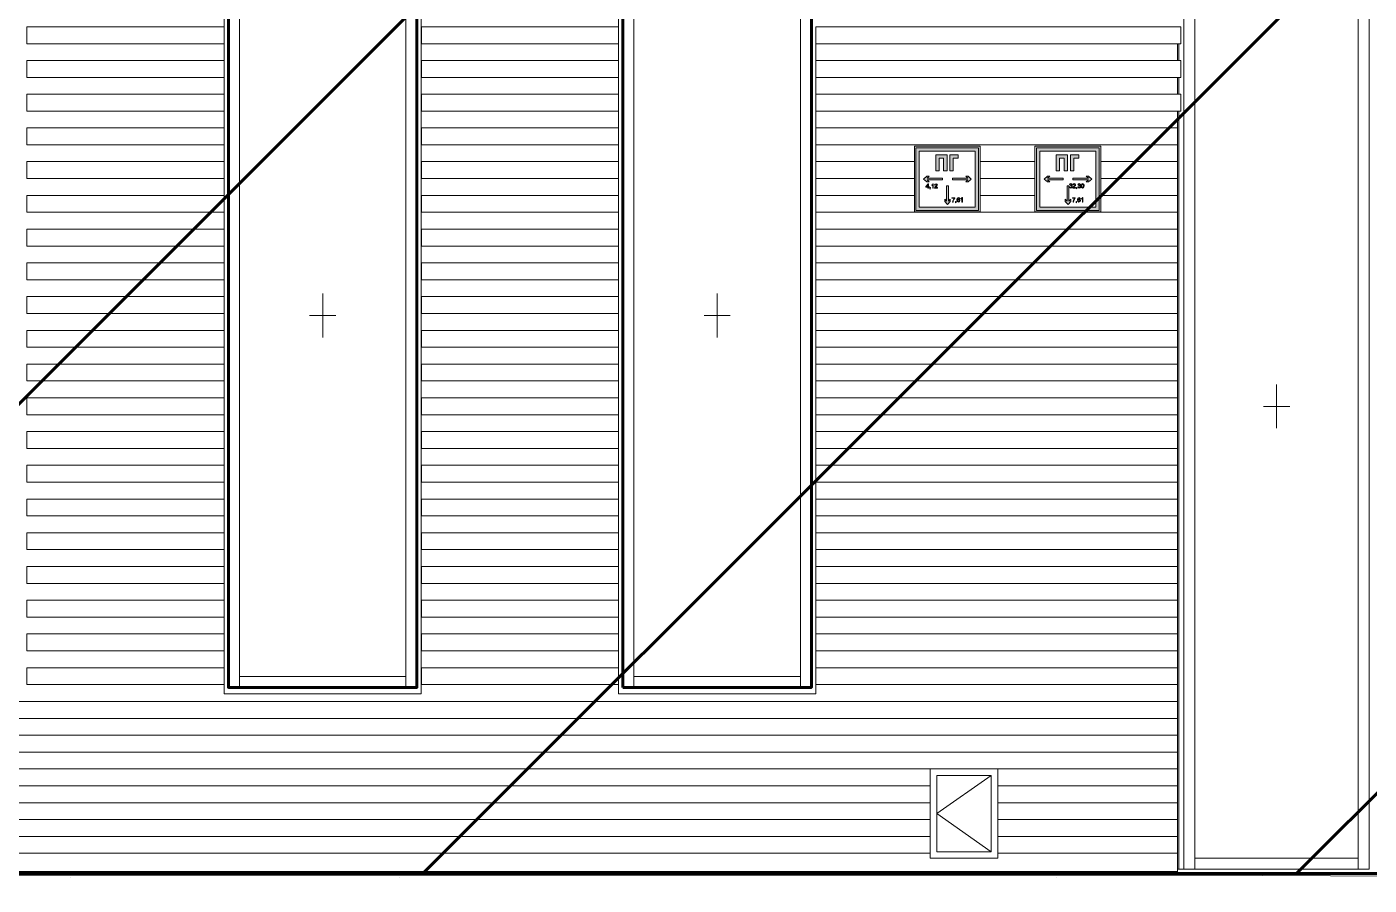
# Model space of a CAD drawing. Header units: millimetres. Extents: x 3914 to 443608, y -156176 to 78197.
# Drawn here: x 297216 to 303341, y -73 to 3845 of the extents above; entities that cross this region are included whole.
import ezdxf

# ---------------------------------------------------------------- set-up
doc = ezdxf.new("R2010")
doc.units = ezdxf.units.MM
doc.linetypes.add('50_200_ШТРИХ_1Т_ш5_п1_п1_', pattern=[700, 500, -100, 0, -100])
doc.linetypes.add('Штриховая', pattern=[600, 400, -200])
for name, color, linetype, lineweight in [('0) клиннинг', 90, 'Continuous', 60), ('1) Откосы', 102, 'Continuous', 60), ('A-DETL-2', 7, 'Continuous', 5), ('A-GENM', 7, 'Continuous', 9), ('A-GLAZ', 7, 'Continuous', 9), ('A-GLAZ-3', 7, 'Штриховая', 5), ('A-GLAZ-CWMG', 7, 'Continuous', 9), ('A-WALL', 7, 'Continuous', 5), ('I-WALL', 7, 'Continuous', 5), ('S-COLS', 7, 'Continuous', 9), ('Оси-1', 7, '50_200_ШТРИХ_1Т_ш5_п1_п1_', 9)]:
    doc.layers.add(name, color=color, linetype=linetype, lineweight=lineweight)

msp = doc.modelspace()

# ---------------------------------------------------------------- hatches: boundary and pattern name
at = {"layer": '0) клиннинг'}
h = msp.add_hatch(dxfattribs=at)
h.set_pattern_fill('ANSI31', color=256, scale=888)
h.paths.add_polyline_path([(312065.9, 10529.7), (282065.4, 10529.7), (282065.4, -20), (312065.9, -20)])
at = {"layer": 'A-GENM'}
h = msp.add_hatch(color=256, dxfattribs=at)
h.paths.add_polyline_path([(301272.7, 3007), (301558.7, 3007), (301558.7, 3293), (301272.7, 3293), (301272.7, 3019.8)], flags=0)
h.paths.add_polyline_path([(301329, 3022.4), (301288, 3022.4), (301288, 3277.7), (301543.3, 3277.7), (301543.3, 3022.4)], flags=0)
h.paths.add_polyline_path([(301416.5, 3033.4), (301429, 3048.9), (301429, 3059), (301420.6, 3048.9), (301420.6, 3119.5), (301412.3, 3119.5), (301412.3, 3048.9), (301403.9, 3059), (301403.9, 3048.4), (301412.3, 3038.3)], flags=0)
h.paths.add_polyline_path([(301322.7, 3137.4), (301333.2, 3137.4), (301323.2, 3145.9), (301393.8, 3145.9), (301393.8, 3154.1), (301323.2, 3154.1), (301333.2, 3162.6), (301322.7, 3162.6), (301307.7, 3150), (301312.6, 3145.9)], flags=0)
h.paths.add_polyline_path([(301499.7, 3137.4), (301510.3, 3137.4), (301525.2, 3150), (301509.7, 3162.6), (301499.7, 3162.6), (301509.7, 3154.1), (301439.1, 3154.1), (301439.1, 3145.9), (301509.7, 3145.9)], flags=0)
h.paths.add_polyline_path([(301442.9, 3188.3), (301442.9, 3245.6), (301465.9, 3245.6), (301465.9, 3261), (301427.5, 3261), (301427.5, 3188.3)], flags=0)
h.paths.add_polyline_path([(301362.9, 3188.3), (301378.3, 3188.3), (301378.3, 3245.6), (301399, 3245.6), (301399, 3188.3), (301414.4, 3188.3), (301414.4, 3261), (301362.9, 3261), (301362.9, 3202.8)], flags=0)
h = msp.add_hatch(color=256, dxfattribs=at)
h.paths.add_polyline_path([(302108.7, 3007), (302108.7, 3293), (301822.7, 3293), (301822.7, 3007), (301998.9, 3007)], flags=0)
h.paths.add_polyline_path([(301838, 3022.4), (301838, 3277.7), (302093.3, 3277.7), (302093.3, 3022.4), (301894.2, 3022.4)], flags=0)
h.paths.add_polyline_path([(301966.5, 3033.4), (301979, 3048.9), (301979, 3059), (301970.6, 3048.9), (301970.6, 3119.5), (301962.3, 3119.5), (301962.3, 3048.9), (301953.9, 3059), (301953.9, 3048.4), (301962.3, 3038.3)], flags=0)
h.paths.add_polyline_path([(302059.7, 3137.4), (302060.3, 3137.4), (302075.2, 3150), (302059.7, 3162.6), (302049.7, 3162.6), (302059.7, 3154.1), (301989.1, 3154.1), (301989.1, 3145.9), (302059.7, 3145.9), (302049.7, 3137.4)], flags=0)
h.paths.add_polyline_path([(301872.7, 3137.4), (301883.2, 3137.4), (301873.2, 3145.9), (301943.8, 3145.9), (301943.8, 3154.1), (301873.2, 3154.1), (301883.2, 3162.6), (301872.7, 3162.6), (301857.7, 3150), (301862.6, 3145.9)], flags=0)
h.paths.add_polyline_path([(301928.3, 3188.3), (301928.3, 3245.6), (301949, 3245.6), (301949, 3188.3), (301964.4, 3188.3), (301964.4, 3261), (301912.9, 3261), (301912.9, 3188.3), (301927.4, 3188.3)], flags=0)
h.paths.add_polyline_path([(301977.5, 3188.3), (301992.9, 3188.3), (301992.9, 3245.6), (302015.9, 3245.6), (302015.9, 3261), (301977.5, 3261), (301977.5, 3194.1)], flags=0)
h = msp.add_hatch(color=256, dxfattribs=at)
h.paths.add_polyline_path([(301327.5, 3108.6), (301330, 3108.6), (301330, 3113.3), (301332.5, 3113.3), (301332.5, 3115.8), (301330, 3115.8), (301330, 3128.3), (301328.1, 3128.3), (301318.4, 3115.8), (301318.4, 3113.3), (301327.5, 3113.3)], flags=0)
h.paths.add_polyline_path([(301323.2, 3115.8), (301321.4, 3115.8), (301327.5, 3123.5), (301327.5, 3115.8)], flags=0)
for points in [[(301351.9, 3108.6), (301351.9, 3128.7), (301349.4, 3127.6), (301345.3, 3124.2), (301344.4, 3122.5), (301344.4, 3121.3), (301349.4, 3124.2), (301349.4, 3108.6)], [(301484.4, 3045.2), (301484.4, 3065.3), (301481.9, 3064.2), (301477.8, 3060.9), (301476.9, 3059), (301476.9, 3057.9), (301481.9, 3060.9), (301481.9, 3045.2)], [(302031.9, 3045.2), (302034.4, 3045.2), (302034.4, 3065.3), (302031.9, 3064.2), (302027.8, 3060.9), (302026.9, 3059.2), (302026.9, 3057.9), (302031.9, 3060.9), (302031.9, 3055.2)]]:
    msp.add_hatch(color=256, dxfattribs=at).paths.add_polyline_path(points, flags=0)
h = msp.add_hatch(color=256, dxfattribs=at)
h.paths.add_polyline_path([(301370.8, 3108.6), (301370.8, 3111.1), (301360.9, 3111.1), (301357.6, 3108.6)], flags=0)
h.paths.add_polyline_path([(301359.4, 3113), (301362.5, 3112.8), (301369.6, 3120.1), (301370.5, 3123.1), (301368.8, 3127.1), (301364.3, 3128.7), (301359.8, 3127.2), (301357.9, 3123), (301360.6, 3123), (301361.5, 3125.2), (301364.3, 3126.1), (301367.4, 3124.2), (301368, 3122.9), (301366.9, 3120.1), (301360.9, 3114.4)], flags=0)
h.paths.add_polyline_path([(301357.9, 3110.3), (301360.9, 3111.1), (301359.4, 3113), (301358.3, 3111.1)], flags=0)
h = msp.add_hatch(color=256, dxfattribs=at)
h.paths.add_polyline_path([(301979.2, 3109), (301984, 3110.8), (301986, 3115.3), (301984, 3119.2), (301979.1, 3121.5), (301978, 3121.2), (301981.3, 3118.3), (301982.3, 3117.9), (301983.4, 3115.3), (301981.5, 3112.3), (301979.2, 3111.5), (301976.5, 3112.6), (301974.8, 3114.9), (301972.8, 3114.6), (301974.8, 3110.5)], flags=0)
h.paths.add_polyline_path([(301981.3, 3121.9), (301984.3, 3121.9), (301984.5, 3126.1), (301984.2, 3126.9), (301981.3, 3128.9), (301979.1, 3129.4), (301975.2, 3128), (301973.1, 3124), (301975.8, 3124), (301976.8, 3126.1), (301979.5, 3126.8), (301981.7, 3125.9), (301982.1, 3123.4)], flags=0)
h = msp.add_hatch(color=256, dxfattribs=at)
h.paths.add_polyline_path([(301998.9, 3109.3), (302001, 3109.3), (302001, 3111.8), (301991.2, 3111.8), (301989.1, 3109.3)], flags=0)
h.paths.add_polyline_path([(301989.6, 3113.7), (301992.8, 3113.5), (301999.9, 3120.8), (302000.7, 3123.8), (301998.8, 3127.9), (301992.8, 3128.8), (301990.1, 3127.9), (301989.1, 3123.6), (301990.8, 3123.7), (301992.8, 3126.3), (301995.2, 3126.6), (301997.2, 3125.9), (301998.2, 3123.6), (301997.1, 3120.8), (301990.1, 3114.1)], flags=0)
h.paths.add_polyline_path([(301988.1, 3111), (301991.2, 3111.8), (301989.1, 3112.7), (301988.6, 3111.8)], flags=0)
h = msp.add_hatch(color=256, dxfattribs=at)
h.paths.add_polyline_path([(302017.8, 3109), (302023.1, 3111.8), (302024.6, 3115.3), (302022.7, 3119.2), (302019.9, 3121.9), (302016.6, 3121.2), (302019.9, 3118.3), (302020.9, 3117.9), (302022.1, 3115.3), (302020.1, 3112.3), (302016.9, 3111.8), (302015, 3112.9), (302013.9, 3114.9), (302011.4, 3114.6), (302013.4, 3110.5), (302016.9, 3109.3)], flags=0)
h.paths.add_polyline_path([(302019.9, 3121.9), (302022.9, 3121.9), (302023.1, 3126.1), (302022.8, 3126.9), (302020.8, 3128.7), (302017.8, 3129.4), (302013.8, 3128), (302011.7, 3124), (302014.4, 3124), (302015.5, 3126.1), (302017.8, 3126.9), (302020.9, 3124.6), (302020.9, 3123.7), (302020.2, 3122.5)], flags=0)
h = msp.add_hatch(color=256, dxfattribs=at)
h.paths.add_polyline_path([(302033.4, 3109), (302037, 3110.1), (302039.5, 3115.6), (302039.5, 3123.9), (302038.3, 3126.9), (302036.3, 3128.7), (302033.3, 3129.4), (302029.7, 3128.3), (302027.5, 3124.9), (302026.8, 3119.2), (302028.8, 3110.9), (302030.5, 3110.2)], flags=0)
h.paths.add_polyline_path([(302033.4, 3111.5), (302030.5, 3112.9), (302029.3, 3119.2), (302030.5, 3125.5), (302033.3, 3126.9), (302036.3, 3125.3), (302037.5, 3119.2), (302036.3, 3112.9)], flags=0)
h = msp.add_hatch(color=256, dxfattribs=at)
h.paths.add_polyline_path([(301336.6, 3108.6), (301338.4, 3111.1), (301335.9, 3111.1)], flags=0)
h.paths.add_polyline_path([(301336.6, 3104.5), (301338, 3106), (301336.6, 3108.6)], flags=0)
h = msp.add_hatch(color=256, dxfattribs=at)
h.paths.add_polyline_path([(301447.1, 3062.5), (301449.6, 3065), (301436.4, 3065), (301436.4, 3062.5)], flags=0)
h.paths.add_polyline_path([(301442.1, 3045.2), (301443.3, 3051.4), (301448.2, 3060.9), (301449.6, 3063), (301447.1, 3062.5), (301443, 3056.6), (301440.1, 3048.4), (301439.6, 3045.2)], flags=0)
h = msp.add_hatch(color=256, dxfattribs=at)
h.paths.add_polyline_path([(301461.3, 3047.2), (301463.3, 3060.9), (301464.3, 3062.2), (301466.7, 3062.7), (301469.5, 3060.9), (301470, 3059.7), (301472.1, 3060.9), (301470.7, 3063.9), (301466.7, 3065.3), (301461.5, 3063), (301459.3, 3054.6), (301461, 3048.4)], flags=0)
h.paths.add_polyline_path([(301466.4, 3044.9), (301469.7, 3045.8), (301472.2, 3048.9), (301472.8, 3051.7), (301471.1, 3056.3), (301466.1, 3057.9), (301464.1, 3057.4), (301463.3, 3054.6), (301466.8, 3055.3), (301469.2, 3054.5), (301470.3, 3051.6), (301468.8, 3048.4), (301466.2, 3047.4), (301462.6, 3049.4), (301462.1, 3048.9), (301461.8, 3046.9), (301465.7, 3045.2)], flags=0)
h = msp.add_hatch(color=256, dxfattribs=at)
h.paths.add_polyline_path([(301997.1, 3062.5), (301998.9, 3065), (301986.4, 3065), (301986.4, 3062.5)], flags=0)
h.paths.add_polyline_path([(301989.6, 3045.2), (301992.1, 3045.2), (301994.2, 3053.5), (301998.9, 3061.9), (301998.9, 3062.8), (301997.1, 3062.5), (301991.6, 3053.3), (301990.1, 3048.4)], flags=0)
h = msp.add_hatch(color=256, dxfattribs=at)
h.paths.add_polyline_path([(302005.4, 3109.3), (302007.3, 3111.8), (302004.8, 3111.8)], flags=0)
h.paths.add_polyline_path([(302005.4, 3105.2), (302006.9, 3106.7), (302005.4, 3109.3)], flags=0)
h = msp.add_hatch(color=256, dxfattribs=at)
h.paths.add_polyline_path([(302011.3, 3047.2), (302013.3, 3060.9), (302014.3, 3062.2), (302016.7, 3062.7), (302019.5, 3060.9), (302020, 3059.7), (302022.1, 3060.9), (302020.7, 3063.9), (302016.7, 3065.3), (302011.5, 3063), (302009.4, 3054.2)], flags=0)
h.paths.add_polyline_path([(302016.4, 3044.9), (302019.7, 3045.8), (302022, 3048.2), (302022.8, 3051.7), (302021.1, 3056.3), (302016.1, 3057.9), (302014.1, 3057.4), (302013.3, 3054.6), (302016.8, 3055.3), (302019.2, 3054.5), (302019.7, 3050), (302019.2, 3048.5), (302016.2, 3047.4), (302012.6, 3049.4), (302012.4, 3049.5), (302011.8, 3046.9), (302015.7, 3045.2)], flags=0)
h = msp.add_hatch(color=256, dxfattribs=at)
h.paths.add_polyline_path([(301453.7, 3045.2), (301455.6, 3047.7), (301453.1, 3047.7)], flags=0)
h.paths.add_polyline_path([(301453.7, 3041.1), (301455.1, 3042.6), (301453.7, 3045.2)], flags=0)
h = msp.add_hatch(color=256, dxfattribs=at)
h.paths.add_polyline_path([(302003.7, 3045.2), (302005.6, 3047.7), (302003.2, 3047.2)], flags=0)
h.paths.add_polyline_path([(302003.7, 3041.1), (302005.1, 3042.6), (302003.7, 3045.2)], flags=0)

# ---------------------------------------------------------------- linework, layer by layer
at = {"layer": '0) клиннинг'}
msp.add_lwpolyline([(282065.4, -20), (312065.9, -20), (312065.9, 10529.7), (282065.4, 10529.7)], close=True, dxfattribs=at)
at = {"layer": '1) Откосы'}
for points in [[(298135.7, 7480), (298995.7, 7480), (298995.7, 830), (298135.7, 830)], [(299935.7, 830), (300795.7, 830), (300795.7, 7480), (299935.7, 7480)]]:
    msp.add_lwpolyline(points, close=True, dxfattribs=at)
at = {"layer": 'A-DETL-2'}
for p, q in [((302545.6, -27.8), (274015.9, -27.8)), ((311645.9, -70), (302545.6, -27.8))]:
    msp.add_line(p, q, dxfattribs=at)
at = {"layer": 'A-GENM'}
for p, q in [((302471.7, 3768), (302471.7, 3691)), ((302471.7, 3614), (302471.7, 3537.5)), ((302471.7, 3460.5), (302471.7, 0)), ((301565.7, 3300), (301265.7, 3300)), ((301265.7, 3300), (301265.7, 3000)), ((301558.7, 3293), (301272.7, 3293)), ((301272.7, 3293), (301272.7, 3007)), ((301288, 3022.4), (301288, 3277.7)), ((301288, 3277.7), (301543.3, 3277.7)), ((301414.4, 3261), (301362.9, 3261)), ((301362.9, 3261), (301362.9, 3188.3)), ((301414.4, 3188.3), (301414.4, 3261)), ((301465.9, 3261), (301427.5, 3261)), ((301427.5, 3261), (301427.5, 3188.3)), ((301465.9, 3245.6), (301465.9, 3261)), ((301543.3, 3277.7), (301543.3, 3022.4)), ((301558.7, 3007), (301558.7, 3293)), ((301565.7, 3000), (301565.7, 3300)), ((302115.7, 3300), (301815.7, 3300)), ((301815.7, 3300), (301815.7, 3000)), ((302108.7, 3293), (301822.7, 3293)), ((301822.7, 3293), (301822.7, 3007)), ((301838, 3022.4), (301838, 3277.7)), ((301838, 3277.7), (302093.3, 3277.7)), ((301964.4, 3261), (301912.9, 3261)), ((301912.9, 3261), (301912.9, 3188.3)), ((301964.4, 3188.3), (301964.4, 3261)), ((302015.9, 3261), (301977.5, 3261)), ((301977.5, 3261), (301977.5, 3188.3)), ((302015.9, 3245.6), (302015.9, 3261)), ((302093.3, 3277.7), (302093.3, 3022.4)), ((302108.7, 3007), (302108.7, 3293)), ((302115.7, 3000), (302115.7, 3300)), ((301362.9, 3188.3), (301378.3, 3188.3)), ((301378.3, 3188.3), (301378.3, 3245.6)), ((301378.3, 3245.6), (301399, 3245.6)), ((301399, 3245.6), (301399, 3188.3)), ((301399, 3188.3), (301414.4, 3188.3)), ((301427.5, 3188.3), (301442.9, 3188.3)), ((301442.9, 3188.3), (301442.9, 3245.6)), ((301442.9, 3245.6), (301465.9, 3245.6)), ((301912.9, 3188.3), (301928.3, 3188.3)), ((301928.3, 3188.3), (301928.3, 3245.6)), ((301928.3, 3245.6), (301949, 3245.6)), ((301949, 3245.6), (301949, 3188.3)), ((301949, 3188.3), (301964.4, 3188.3)), ((301977.5, 3188.3), (301992.9, 3188.3)), ((301992.9, 3188.3), (301992.9, 3245.6)), ((301992.9, 3245.6), (302015.9, 3245.6)), ((301322.7, 3162.6), (301307.7, 3150)), ((301307.7, 3150), (301322.7, 3137.4)), ((301328.1, 3128.3), (301318.4, 3115.8)), ((301333.2, 3162.6), (301322.7, 3162.6)), ((301322.7, 3137.4), (301333.2, 3137.4)), ((301323.2, 3154.1), (301333.2, 3162.6)), ((301393.8, 3154.1), (301323.2, 3154.1)), ((301333.2, 3137.4), (301323.2, 3145.9)), ((301323.2, 3145.9), (301393.8, 3145.9)), ((301330, 3128.3), (301328.1, 3128.3)), ((301330, 3115.8), (301330, 3128.3)), ((301348.1, 3126), (301344.4, 3123.6)), ((301347.1, 3122.5), (301349.4, 3124.2)), ((301350.3, 3128.7), (301348.1, 3126)), ((301349.4, 3124.2), (301349.4, 3108.6)), ((301351.9, 3128.7), (301350.3, 3128.7)), ((301351.9, 3108.6), (301351.9, 3128.7)), ((301359.8, 3127.2), (301357.9, 3123)), ((301364.3, 3128.7), (301359.8, 3127.2)), ((301360.4, 3122.7), (301361.5, 3125.2)), ((301361.5, 3125.2), (301364.3, 3126.1)), ((301368.8, 3127.1), (301364.3, 3128.7)), ((301364.3, 3126.1), (301366.9, 3125.2)), ((301366.9, 3125.2), (301368, 3122.9)), ((301370.5, 3123.1), (301368.8, 3127.1)), ((301393.8, 3145.9), (301393.8, 3154.1)), ((301509.7, 3154.1), (301439.1, 3154.1)), ((301439.1, 3154.1), (301439.1, 3145.9)), ((301439.1, 3145.9), (301509.7, 3145.9)), ((301510.3, 3162.6), (301499.7, 3162.6)), ((301499.7, 3162.6), (301509.7, 3154.1)), ((301509.7, 3145.9), (301499.7, 3137.4)), ((301499.7, 3137.4), (301510.3, 3137.4)), ((301525.2, 3150), (301510.3, 3162.6)), ((301510.3, 3137.4), (301525.2, 3150)), ((301872.7, 3162.6), (301857.7, 3150)), ((301857.7, 3150), (301872.7, 3137.4)), ((301883.2, 3162.6), (301872.7, 3162.6)), ((301872.7, 3137.4), (301883.2, 3137.4)), ((301873.2, 3154.1), (301883.2, 3162.6)), ((301943.8, 3154.1), (301873.2, 3154.1)), ((301883.2, 3137.4), (301873.2, 3145.9)), ((301873.2, 3145.9), (301943.8, 3145.9)), ((301943.8, 3145.9), (301943.8, 3154.1)), ((301975.2, 3128), (301973.1, 3124)), ((301973.1, 3124), (301975.6, 3123.7)), ((301979.1, 3129.4), (301975.2, 3128)), ((301975.6, 3123.7), (301976.8, 3126.1)), ((301976.8, 3126.1), (301979.2, 3126.9)), ((301982.2, 3128.7), (301979.1, 3129.4)), ((301979.2, 3126.9), (301981.6, 3126.1)), ((301982.5, 3124.1), (301981.3, 3121.9)), ((301981.6, 3126.1), (301982.5, 3124.1)), ((301984.3, 3126.8), (301982.2, 3128.7)), ((301985, 3124.3), (301984.3, 3126.8)), ((301984.3, 3121.9), (301985, 3124.3)), ((301990.1, 3127.9), (301988.2, 3123.7)), ((302059.7, 3154.1), (301989.1, 3154.1)), ((301989.1, 3154.1), (301989.1, 3145.9)), ((301989.1, 3145.9), (302059.7, 3145.9)), ((301994.6, 3129.4), (301990.1, 3127.9)), ((301990.7, 3123.4), (301991.7, 3125.9)), ((301991.7, 3125.9), (301994.5, 3126.9)), ((301994.5, 3126.9), (301997.2, 3125.9)), ((301999.1, 3127.8), (301994.6, 3129.4)), ((301997.2, 3125.9), (301998.2, 3123.6)), ((302000.7, 3123.8), (301999.1, 3127.8)), ((302000.3, 3121.4), (302000.7, 3123.8)), ((302013.8, 3128), (302011.7, 3124)), ((302011.7, 3124), (302014.2, 3123.7)), ((302017.8, 3129.4), (302013.8, 3128)), ((302014.2, 3123.7), (302015.5, 3126.1)), ((302015.5, 3126.1), (302017.8, 3126.9)), ((302020.8, 3128.7), (302017.8, 3129.4)), ((302017.8, 3126.9), (302020.2, 3126.1)), ((302021.1, 3124.1), (302019.9, 3121.9)), ((302020.2, 3126.1), (302021.1, 3124.1)), ((302022.9, 3126.8), (302020.8, 3128.7)), ((302023.6, 3124.3), (302022.9, 3126.8)), ((302022.9, 3121.9), (302023.6, 3124.3)), ((302027.5, 3124.9), (302026.8, 3119.2)), ((302029.7, 3128.3), (302027.5, 3124.9)), ((302029.3, 3119.2), (302030.5, 3125.5)), ((302033.4, 3129.4), (302029.7, 3128.3)), ((302030.5, 3125.5), (302033.3, 3126.9)), ((302033.3, 3126.9), (302036.3, 3125.3)), ((302036.3, 3128.7), (302033.4, 3129.4)), ((302038.3, 3126.9), (302036.3, 3128.7)), ((302036.3, 3125.3), (302037.5, 3119.2)), ((302039.5, 3123.9), (302038.3, 3126.9)), ((302040, 3119.2), (302039.5, 3123.9)), ((302060.3, 3162.6), (302049.7, 3162.6)), ((302049.7, 3162.6), (302059.7, 3154.1)), ((302059.7, 3145.9), (302049.7, 3137.4)), ((302049.7, 3137.4), (302060.3, 3137.4)), ((302075.2, 3150), (302060.3, 3162.6)), ((302060.3, 3137.4), (302075.2, 3150)), ((301318.4, 3115.8), (301318.4, 3113.3)), ((301318.4, 3113.3), (301327.5, 3113.3)), ((301321.4, 3115.8), (301327.5, 3123.5)), ((301327.5, 3115.8), (301321.4, 3115.8)), ((301327.5, 3123.5), (301327.5, 3115.8)), ((301327.5, 3113.3), (301327.5, 3108.6)), ((301327.5, 3108.6), (301330, 3108.6)), ((301332.5, 3115.8), (301330, 3115.8)), ((301330, 3108.6), (301330, 3113.3)), ((301330, 3113.3), (301332.5, 3113.3)), ((301332.5, 3113.3), (301332.5, 3115.8)), ((301338.4, 3111.1), (301335.9, 3111.1)), ((301335.9, 3111.1), (301336.6, 3108.6)), ((301336.6, 3108.6), (301336.6, 3104.5)), ((301336.6, 3104.5), (301338, 3106)), ((301338, 3106), (301338.4, 3108.6)), ((301338.4, 3108.6), (301338.4, 3111.1)), ((301344.4, 3123.6), (301344.4, 3121.3)), ((301344.4, 3121.3), (301347.1, 3122.5)), ((301349.4, 3108.6), (301351.9, 3108.6)), ((301357.9, 3110.3), (301357.6, 3108.6)), ((301357.6, 3108.6), (301370.8, 3108.6)), ((301357.9, 3123), (301360.4, 3122.7)), ((301359.4, 3113), (301357.9, 3110.3)), ((301362.5, 3115.9), (301359.4, 3113)), ((301360.9, 3111.1), (301362, 3112.4)), ((301370.8, 3111.1), (301360.9, 3111.1)), ((301362, 3112.4), (301364.9, 3114.8)), ((301366.9, 3120.1), (301362.5, 3115.9)), ((301364.9, 3114.8), (301368.5, 3118.2)), ((301368, 3122.9), (301366.9, 3120.1)), ((301368.5, 3118.2), (301370, 3120.7)), ((301370, 3120.7), (301370.5, 3123.1)), ((301370.8, 3108.6), (301370.8, 3111.1)), ((301420.6, 3119.5), (301412.3, 3119.5)), ((301412.3, 3119.5), (301412.3, 3048.9)), ((301420.6, 3048.9), (301420.6, 3119.5)), ((301449.6, 3065), (301436.4, 3065)), ((301436.4, 3065), (301436.4, 3062.5)), ((301445.9, 3057.6), (301449.6, 3063)), ((301449.6, 3063), (301449.6, 3065)), ((301461.5, 3063), (301459.3, 3054.6)), ((301466.7, 3065.3), (301461.5, 3063)), ((301464.3, 3062.2), (301466.5, 3062.8)), ((301466.5, 3062.8), (301469.1, 3061.7)), ((301470.7, 3063.9), (301466.7, 3065.3)), ((301472.5, 3060), (301470.7, 3063.9)), ((301480.6, 3062.6), (301476.9, 3060.3)), ((301482.8, 3065.3), (301480.6, 3062.6)), ((301484.4, 3065.3), (301482.8, 3065.3)), ((301484.4, 3045.2), (301484.4, 3065.3)), ((301970.6, 3119.5), (301962.3, 3119.5)), ((301962.3, 3119.5), (301962.3, 3048.9)), ((301970.6, 3048.9), (301970.6, 3119.5)), ((301975.3, 3114.9), (301972.8, 3114.6)), ((301972.8, 3114.6), (301974.8, 3110.5)), ((301974.8, 3110.5), (301979.2, 3109)), ((301976.7, 3112.3), (301975.3, 3114.9)), ((301979.3, 3111.5), (301976.7, 3112.3)), ((301978, 3121.2), (301977.7, 3118.7)), ((301977.7, 3118.7), (301979.5, 3119)), ((301981.3, 3121.9), (301978, 3121.2)), ((301979.2, 3109), (301984, 3110.8)), ((301982.3, 3112.6), (301979.3, 3111.5)), ((301979.5, 3119), (301982.3, 3117.9)), ((301982.3, 3120.3), (301984.3, 3121.9)), ((301985, 3118.6), (301982.3, 3120.3)), ((301982.3, 3117.9), (301983.5, 3115.3)), ((301983.5, 3115.3), (301982.3, 3112.6)), ((301984, 3110.8), (301986, 3115.3)), ((301986, 3115.3), (301985, 3118.6)), ((301999.6, 3065), (301986.4, 3065)), ((301986.4, 3065), (301986.4, 3062.5)), ((301988.1, 3111), (301987.9, 3109.3)), ((301987.9, 3109.3), (302001, 3109.3)), ((301989.6, 3113.7), (301988.1, 3111)), ((301988.2, 3123.7), (301990.7, 3123.4)), ((301992.8, 3116.6), (301989.6, 3113.7)), ((301991.2, 3111.8), (301992.3, 3113.1)), ((302001, 3111.8), (301991.2, 3111.8)), ((301992.3, 3113.1), (301995.2, 3115.5)), ((301997.1, 3120.8), (301992.8, 3116.6)), ((301995.2, 3115.5), (301998.8, 3118.9)), ((301995.9, 3057.6), (301999.6, 3063)), ((301998.2, 3123.6), (301997.1, 3120.8)), ((301998.8, 3118.9), (302000.3, 3121.4)), ((301999.6, 3063), (301999.6, 3065)), ((302001, 3109.3), (302001, 3111.8)), ((302007.3, 3111.8), (302004.8, 3111.8)), ((302004.8, 3111.8), (302005.4, 3109.3)), ((302005.4, 3109.3), (302005.4, 3105.2)), ((302005.4, 3105.2), (302006.9, 3106.7)), ((302006.9, 3106.7), (302007.3, 3109.3)), ((302007.3, 3109.3), (302007.3, 3111.8)), ((302011.5, 3063), (302009.3, 3054.6)), ((302013.9, 3114.9), (302011.4, 3114.6)), ((302011.4, 3114.6), (302013.4, 3110.5)), ((302016.7, 3065.3), (302011.5, 3063)), ((302013.4, 3110.5), (302017.8, 3109)), ((302015.3, 3112.3), (302013.9, 3114.9)), ((302014.3, 3062.2), (302016.5, 3062.8)), ((302017.9, 3111.5), (302015.3, 3112.3)), ((302016.6, 3121.2), (302016.3, 3118.7)), ((302016.3, 3118.7), (302018.1, 3119)), ((302016.5, 3062.8), (302019.1, 3061.7)), ((302019.9, 3121.9), (302016.6, 3121.2)), ((302020.7, 3063.9), (302016.7, 3065.3)), ((302017.8, 3109), (302022.7, 3110.8)), ((302020.9, 3112.6), (302017.9, 3111.5)), ((302018.1, 3119), (302020.9, 3117.9)), ((302022.5, 3060), (302020.7, 3063.9)), ((302020.9, 3120.3), (302022.9, 3121.9)), ((302023.6, 3118.6), (302020.9, 3120.3)), ((302020.9, 3117.9), (302022.1, 3115.3)), ((302022.1, 3115.3), (302020.9, 3112.6)), ((302022.7, 3110.8), (302024.6, 3115.3)), ((302024.6, 3115.3), (302023.6, 3118.6)), ((302026.8, 3119.2), (302028.8, 3110.9)), ((302030.6, 3062.6), (302026.9, 3060.3)), ((302028.8, 3110.9), (302033.4, 3109)), ((302030.5, 3112.9), (302029.3, 3119.2)), ((302033.4, 3111.5), (302030.5, 3112.9)), ((302032.8, 3065.3), (302030.6, 3062.6)), ((302034.4, 3065.3), (302032.8, 3065.3)), ((302036.3, 3112.9), (302033.4, 3111.5)), ((302033.4, 3109), (302037, 3110.1)), ((302034.4, 3045.2), (302034.4, 3065.3)), ((302037.5, 3119.2), (302036.3, 3112.9)), ((302037, 3110.1), (302039.2, 3113.4)), ((302039.2, 3113.4), (302040, 3119.2)), ((301272.7, 3007), (301558.7, 3007)), ((301543.3, 3022.4), (301288, 3022.4)), ((301412.3, 3048.9), (301403.9, 3059)), ((301403.9, 3059), (301403.9, 3048.4)), ((301403.9, 3048.4), (301416.5, 3033.4)), ((301416.5, 3033.4), (301429, 3048.4)), ((301429, 3059), (301420.6, 3048.9)), ((301429, 3048.4), (301429, 3059)), ((301436.4, 3062.5), (301447.1, 3062.5)), ((301440.6, 3050.9), (301439.6, 3045.2)), ((301439.6, 3045.2), (301442.1, 3045.2)), ((301443.3, 3057.3), (301440.6, 3050.9)), ((301442.1, 3045.2), (301443, 3050.7)), ((301443, 3050.7), (301445.9, 3057.6)), ((301447.1, 3062.5), (301443.3, 3057.3)), ((301455.6, 3047.7), (301453.1, 3047.7)), ((301453.1, 3047.7), (301453.7, 3045.2)), ((301453.7, 3045.2), (301453.7, 3041.1)), ((301453.7, 3041.1), (301455.1, 3042.6)), ((301455.1, 3042.6), (301455.6, 3045.2)), ((301455.6, 3045.2), (301455.6, 3047.7)), ((301459.3, 3054.6), (301461.3, 3047.2)), ((301461.3, 3047.2), (301466.4, 3044.9)), ((301461.8, 3055.4), (301462.6, 3059.9)), ((301464.1, 3057.4), (301461.8, 3055.4)), ((301461.8, 3051.7), (301463.1, 3054.5)), ((301462.4, 3049.5), (301461.8, 3051.7)), ((301464, 3048), (301462.4, 3049.5)), ((301462.6, 3059.9), (301464.3, 3062.2)), ((301463.1, 3054.5), (301466.1, 3055.6)), ((301466.2, 3047.4), (301464, 3048)), ((301466.8, 3058.1), (301464.1, 3057.4)), ((301466.1, 3055.6), (301469.2, 3054.5)), ((301469.2, 3048.5), (301466.2, 3047.4)), ((301466.4, 3044.9), (301469.7, 3045.8)), ((301471.1, 3056.3), (301466.8, 3058.1)), ((301469.1, 3061.7), (301470, 3059.7)), ((301469.2, 3054.5), (301470.3, 3051.6)), ((301470.3, 3051.6), (301469.2, 3048.5)), ((301469.7, 3045.8), (301472, 3048.2)), ((301470, 3059.7), (301472.5, 3060)), ((301472.8, 3051.7), (301471.1, 3056.3)), ((301472, 3048.2), (301472.8, 3051.7)), ((301476.9, 3060.3), (301476.9, 3057.9)), ((301476.9, 3057.9), (301479.6, 3059.2)), ((301479.6, 3059.2), (301481.9, 3060.9)), ((301481.9, 3060.9), (301481.9, 3045.2)), ((301481.9, 3045.2), (301484.4, 3045.2)), ((301822.7, 3007), (302108.7, 3007)), ((302093.3, 3022.4), (301838, 3022.4)), ((301962.3, 3048.9), (301953.9, 3059)), ((301953.9, 3059), (301953.9, 3048.4)), ((301953.9, 3048.4), (301966.5, 3033.4)), ((301966.5, 3033.4), (301979, 3048.4)), ((301979, 3059), (301970.6, 3048.9)), ((301979, 3048.4), (301979, 3059)), ((301986.4, 3062.5), (301997.1, 3062.5)), ((301990.6, 3050.9), (301989.6, 3045.2)), ((301989.6, 3045.2), (301992.1, 3045.2)), ((301993.3, 3057.3), (301990.6, 3050.9)), ((301992.1, 3045.2), (301993, 3050.7)), ((301993, 3050.7), (301995.9, 3057.6)), ((301997.1, 3062.5), (301993.3, 3057.3)), ((302005.6, 3047.7), (302003.1, 3047.7)), ((302003.1, 3047.7), (302003.7, 3045.2)), ((302003.7, 3045.2), (302003.7, 3041.1)), ((302003.7, 3041.1), (302005.1, 3042.6)), ((302005.1, 3042.6), (302005.6, 3045.2)), ((302005.6, 3045.2), (302005.6, 3047.7)), ((302009.3, 3054.6), (302011.3, 3047.2)), ((302011.3, 3047.2), (302016.4, 3044.9)), ((302011.8, 3055.4), (302012.6, 3059.9)), ((302014.1, 3057.4), (302011.8, 3055.4)), ((302011.8, 3051.7), (302013.1, 3054.5)), ((302012.4, 3049.5), (302011.8, 3051.7)), ((302014, 3048), (302012.4, 3049.5)), ((302012.6, 3059.9), (302014.3, 3062.2)), ((302013.1, 3054.5), (302016.1, 3055.6)), ((302016.2, 3047.4), (302014, 3048)), ((302016.8, 3058.1), (302014.1, 3057.4)), ((302016.1, 3055.6), (302019.2, 3054.5)), ((302019.2, 3048.5), (302016.2, 3047.4)), ((302016.4, 3044.9), (302019.7, 3045.8)), ((302021.1, 3056.3), (302016.8, 3058.1)), ((302019.1, 3061.7), (302020, 3059.7)), ((302019.2, 3054.5), (302020.3, 3051.6)), ((302020.3, 3051.6), (302019.2, 3048.5)), ((302019.7, 3045.8), (302022, 3048.2)), ((302020, 3059.7), (302022.5, 3060)), ((302022.8, 3051.7), (302021.1, 3056.3)), ((302022, 3048.2), (302022.8, 3051.7)), ((302026.9, 3060.3), (302026.9, 3057.9)), ((302026.9, 3057.9), (302029.6, 3059.2)), ((302029.6, 3059.2), (302031.9, 3060.9)), ((302031.9, 3060.9), (302031.9, 3045.2)), ((302031.9, 3045.2), (302034.4, 3045.2)), ((301265.7, 3000), (301565.7, 3000)), ((301815.7, 3000), (302115.7, 3000)), ((302396.7, -9.9), (302396.7, -28))]:
    msp.add_line(p, q, dxfattribs=at)
at = {"layer": 'A-GLAZ'}
for p, q in [((301338.1, 457.8), (301646.1, 457.8)), ((301338.1, 303.5), (301338.1, 380.5)), ((301616.1, 427.8), (301368.1, 253.8)), ((301368.1, 427.8), (301368.1, 79.8)), ((301616.1, 427.8), (301368.1, 427.8)), ((301616.1, 79.8), (301616.1, 427.8)), ((301646.1, 380.5), (301646.1, 303.5)), ((301368.1, 253.8), (301616.1, 79.8)), ((301338.1, 149.5), (301338.1, 226.5)), ((301646.1, 226.5), (301646.1, 149.5)), ((301338.1, 49.8), (301338.1, 72.5)), ((301368.1, 79.8), (301616.1, 79.8)), ((301646.1, 72.5), (301646.1, 49.8)), ((301646.1, 49.8), (301338.1, 49.8))]:
    msp.add_line(p, q, dxfattribs=at)
at = {"layer": 'A-GLAZ-3'}
for p, q in [((298565.7, 2627.5), (298565.7, 2427.5)), ((300365.7, 2627.5), (300365.7, 2427.5)), ((298625.7, 2527.5), (298505.7, 2527.5)), ((300425.7, 2527.5), (300305.7, 2527.5)), ((302918.2, 2212.5), (302918.2, 2012.5)), ((302978.2, 2112.5), (302858.2, 2112.5))]:
    msp.add_line(p, q, dxfattribs=at)
at = {"layer": 'A-GLAZ-CWMG'}
for p, q in [((298135.7, 4200), (298135.7, 830)), ((298185.7, 4200), (298185.7, 830)), ((298945.7, 4200), (298945.7, 830)), ((298995.7, 4200), (298995.7, 830)), ((299935.7, 4200), (299935.7, 830)), ((299985.7, 4200), (299985.7, 830)), ((300745.7, 4200), (300745.7, 830)), ((300795.7, 4200), (300795.7, 830)), ((302495.7, 4200), (302495.7, 0)), ((302545.7, 4200), (302545.7, 0)), ((303290.7, 4200), (303290.7, 0)), ((303340.7, 4200), (303340.7, 0)), ((298185.7, 830), (298185.7, 880)), ((298945.7, 880), (298185.7, 880)), ((298945.7, 880), (298945.7, 830)), ((299985.7, 830), (299985.7, 880)), ((300745.7, 880), (299985.7, 880)), ((300745.7, 880), (300745.7, 830)), ((298185.7, 830), (298135.7, 830)), ((298945.7, 830), (298185.7, 830)), ((298995.7, 830), (298945.7, 830)), ((299985.7, 830), (299935.7, 830)), ((300745.7, 830), (299985.7, 830)), ((300795.7, 830), (300745.7, 830)), ((302545.7, 0), (302495.7, 0)), ((302545.7, 0), (302545.7, 50)), ((302545.7, 50), (303290.7, 50)), ((302545.7, 0), (303290.7, 0)), ((303290.7, 50), (303290.7, 0)), ((303340.7, 0), (303290.7, 0))]:
    msp.add_line(p, q, dxfattribs=at)
at = {"layer": 'A-WALL'}
for p, q in [((299015.7, 7500), (299015.7, 800)), ((298115.7, 3845), (298115.7, 3922)), ((299915.7, 3845), (299915.7, 3922)), ((298115.7, 3691), (298115.7, 3768)), ((299915.7, 3691), (299915.7, 3768)), ((300815.7, 3768), (300815.7, 3691)), ((302465.7, 3691), (302465.7, 3768)), ((298115.7, 3537.5), (298115.7, 3614)), ((299915.7, 3537.5), (299915.7, 3614)), ((300815.7, 3614), (300815.7, 3537.5)), ((302465.7, 3537.5), (302465.7, 3614)), ((298115.7, 3383.5), (298115.7, 3460.5)), ((299915.7, 3383.5), (299915.7, 3460.5)), ((300815.7, 3460.5), (300815.7, 3383.5)), ((302465.7, 3383.5), (302465.7, 3460.5)), ((298115.7, 3229.8), (298115.7, 3306.5)), ((299915.7, 3229.8), (299915.7, 3306.5)), ((300815.7, 3306.5), (300815.7, 3229.8)), ((302465.7, 3229.8), (302465.7, 3306.5)), ((298115.7, 3075.5), (298115.7, 3152.5)), ((299915.7, 3075.5), (299915.7, 3152.5)), ((300815.7, 3152.5), (300815.7, 3075.5)), ((302465.7, 3075.5), (302465.7, 3152.5)), ((298115.7, 2921.5), (298115.7, 2998.5)), ((299915.7, 2921.5), (299915.7, 2998.5)), ((300815.7, 2998.5), (300815.7, 2921.5)), ((302465.7, 2921.5), (302465.7, 2998.5)), ((298115.7, 2767.5), (298115.7, 2844.5)), ((299915.7, 2767.5), (299915.7, 2844.5)), ((300815.7, 2844.5), (300815.7, 2767.5)), ((302465.7, 2767.5), (302465.7, 2844.5)), ((298115.7, 2613.5), (298115.7, 2690.5)), ((299915.7, 2613.5), (299915.7, 2690.5)), ((300815.7, 2690.5), (300815.7, 2613.5)), ((302465.7, 2613.5), (302465.7, 2690.5)), ((298115.7, 2459.5), (298115.7, 2536.5)), ((299915.7, 2459.5), (299915.7, 2536.5)), ((300815.7, 2536.5), (300815.7, 2459.5)), ((302465.7, 2459.5), (302465.7, 2536.5)), ((298115.7, 2305.5), (298115.7, 2382.5)), ((299915.7, 2305.5), (299915.7, 2382.5)), ((300815.7, 2382.5), (300815.7, 2305.5)), ((302465.7, 2305.5), (302465.7, 2382.5)), ((298115.7, 2151.5), (298115.7, 2228.5)), ((299915.7, 2151.5), (299915.7, 2228.5)), ((300815.7, 2228.5), (300815.7, 2151.5)), ((302465.7, 2151.5), (302465.7, 2228.5)), ((298115.7, 1997.5), (298115.7, 2074.5)), ((299915.7, 1997.5), (299915.7, 2074.5)), ((300815.7, 2074.5), (300815.7, 1997.5)), ((302465.7, 1997.5), (302465.7, 2074.5)), ((298115.7, 1843.5), (298115.7, 1920.5)), ((299915.7, 1843.5), (299915.7, 1920.5)), ((300815.7, 1920.5), (300815.7, 1843.5)), ((302465.7, 1843.5), (302465.7, 1920.5)), ((298115.7, 1689.5), (298115.7, 1766.5)), ((299915.7, 1689.5), (299915.7, 1766.5)), ((300815.7, 1766.5), (300815.7, 1689.5)), ((302465.7, 1689.5), (302465.7, 1766.5)), ((298115.7, 1535.5), (298115.7, 1612.5)), ((299915.7, 1535.5), (299915.7, 1612.5)), ((300815.7, 1612.5), (300815.7, 1535.5)), ((302465.7, 1535.5), (302465.7, 1612.5)), ((298115.7, 1381.5), (298115.7, 1458.5)), ((299915.7, 1381.5), (299915.7, 1458.5)), ((300815.7, 1458.5), (300815.7, 1381.5)), ((302465.7, 1381.5), (302465.7, 1458.5)), ((298115.7, 1227.5), (298115.7, 1304.5)), ((299915.7, 1227.5), (299915.7, 1304.5)), ((300815.7, 1304.5), (300815.7, 1227.5)), ((302465.7, 1227.5), (302465.7, 1304.5)), ((298115.7, 1073.5), (298115.7, 1150.5)), ((299915.7, 1073.5), (299915.7, 1150.5)), ((300815.7, 1150.5), (300815.7, 1073.5)), ((302465.7, 1073.5), (302465.7, 1150.5)), ((298115.7, 919.5), (298115.7, 996.5)), ((299915.7, 919.5), (299915.7, 996.5)), ((300815.7, 996.5), (300815.7, 919.5)), ((302465.7, 919.5), (302465.7, 996.5)), ((298115.7, 800), (298115.7, 842.5)), ((299015.7, 800), (298115.7, 800)), ((299915.7, 800), (299915.7, 842.5)), ((300815.7, 800), (299915.7, 800)), ((300815.7, 842.5), (300815.7, 800)), ((302465.7, 765.5), (302465.7, 842.5)), ((302465.7, 611.5), (302465.7, 688.5)), ((302465.7, 457.5), (302465.7, 534.5)), ((302465.7, 303.5), (302465.7, 380.5)), ((302465.7, 149.5), (302465.7, 226.5)), ((302465.7, -27.9), (302465.7, 72.5)), ((302495.7, 0), (302465.7, 0)), ((274015.9, -10), (302465.7, -10)), ((302160.9, -27.8), (302160.9, -10)), ((302215.9, -10), (302215.9, -27.8))]:
    msp.add_line(p, q, dxfattribs=at)
at = {"layer": 'I-WALL'}
for p, q in [((298115.7, 3845), (297215.7, 3845)), ((297215.7, 3845), (297215.7, 3768)), ((298115.7, 3768), (298115.7, 3845)), ((299915.7, 3845), (299015.9, 3845)), ((299015.9, 3845), (299015.9, 3768)), ((299915.7, 3768), (299915.7, 3845)), ((302480.7, 3845), (300815.7, 3845)), ((300815.7, 3845), (300815.7, 3768)), ((302480.7, 3768), (302480.7, 3845)), ((297215.7, 3768), (298115.7, 3768)), ((299015.9, 3768), (299915.7, 3768)), ((300815.7, 3768), (302480.7, 3768)), ((298115.7, 3691), (297215.7, 3691)), ((297215.7, 3691), (297215.7, 3614)), ((298115.7, 3614), (298115.7, 3691)), ((299915.7, 3691), (299015.9, 3691)), ((299015.9, 3691), (299015.9, 3614)), ((299915.7, 3614), (299915.7, 3691)), ((302480.7, 3691), (300815.7, 3691)), ((300815.7, 3691), (300815.7, 3614)), ((302480.7, 3614), (302480.7, 3691)), ((297215.7, 3614), (298115.7, 3614)), ((299015.9, 3614), (299915.7, 3614)), ((300815.7, 3614), (302480.7, 3614)), ((298115.7, 3537.5), (297215.7, 3537.5)), ((297215.7, 3537.5), (297215.7, 3460.5)), ((298115.7, 3460.5), (298115.7, 3537.5)), ((299915.7, 3537.5), (299015.9, 3537.5)), ((299015.9, 3537.5), (299015.9, 3460.5)), ((299915.7, 3460.5), (299915.7, 3537.5)), ((302480.7, 3537.5), (300815.7, 3537.5)), ((300815.7, 3537.5), (300815.7, 3460.5)), ((302480.7, 3460.5), (302480.7, 3537.5)), ((297215.7, 3460.5), (298115.7, 3460.5)), ((299015.9, 3460.5), (299915.7, 3460.5)), ((300815.7, 3460.5), (302480.7, 3460.5)), ((298115.7, 3383.5), (297215.7, 3383.5)), ((297215.7, 3383.5), (297215.7, 3306.5)), ((298115.7, 3306.5), (298115.7, 3383.5)), ((299915.7, 3383.5), (299015.9, 3383.5)), ((299015.9, 3383.5), (299015.9, 3306.5)), ((299915.7, 3306.5), (299915.7, 3383.5)), ((302465.7, 3383.5), (300815.7, 3383.5)), ((300815.7, 3383.5), (300815.7, 3306.5)), ((302465.7, 3306.5), (302465.7, 3383.5)), ((297215.7, 3306.5), (298115.7, 3306.5)), ((299015.9, 3306.5), (299915.7, 3306.5)), ((300815.7, 3306.5), (302465.7, 3306.5)), ((298115.7, 3229.8), (297215.7, 3229.8)), ((297215.7, 3229.8), (297215.7, 3152.5)), ((298115.7, 3152.5), (298115.7, 3229.8)), ((299915.7, 3229.8), (299015.9, 3229.8)), ((299015.9, 3229.8), (299015.9, 3152.5)), ((299915.7, 3152.5), (299915.7, 3229.8)), ((301265.7, 3229.8), (300815.7, 3229.8)), ((300815.7, 3229.8), (300815.7, 3152.5)), ((301815.7, 3229.8), (301565.7, 3229.8)), ((302465.7, 3229.8), (302115.7, 3229.8)), ((302465.7, 3152.5), (302465.7, 3229.8)), ((297215.7, 3152.5), (298115.7, 3152.5)), ((299015.9, 3152.5), (299915.7, 3152.5)), ((300815.7, 3152.5), (301265.7, 3152.5)), ((301565.7, 3152.5), (301815.7, 3152.5)), ((302115.7, 3152.5), (302465.7, 3152.5)), ((298115.7, 3075.5), (297215.7, 3075.5)), ((297215.7, 3075.5), (297215.7, 2998.5)), ((298115.7, 2998.5), (298115.7, 3075.5)), ((299915.7, 3075.5), (299015.9, 3075.5)), ((299015.9, 3075.5), (299015.9, 2998.5)), ((299915.7, 2998.5), (299915.7, 3075.5)), ((301265.7, 3075.5), (300815.7, 3075.5)), ((300815.7, 3075.5), (300815.7, 2998.5)), ((301815.7, 3075.5), (301565.7, 3075.5)), ((302465.7, 3075.5), (302115.7, 3075.5)), ((302465.7, 2998.5), (302465.7, 3075.5)), ((297215.7, 2998.5), (298115.7, 2998.5)), ((299015.9, 2998.5), (299915.7, 2998.5)), ((300815.7, 2998.5), (302465.7, 2998.5)), ((298115.7, 2921.5), (297215.7, 2921.5)), ((297215.7, 2921.5), (297215.7, 2844.5)), ((298115.7, 2844.5), (298115.7, 2921.5)), ((299915.7, 2921.5), (299015.9, 2921.5)), ((299015.9, 2921.5), (299015.9, 2844.5)), ((299915.7, 2844.5), (299915.7, 2921.5)), ((302465.7, 2921.5), (300815.7, 2921.5)), ((300815.7, 2921.5), (300815.7, 2844.5)), ((302465.7, 2844.5), (302465.7, 2921.5)), ((297215.7, 2844.5), (298115.7, 2844.5)), ((299015.9, 2844.5), (299915.7, 2844.5)), ((300815.7, 2844.5), (302465.7, 2844.5)), ((298115.7, 2767.5), (297215.7, 2767.5)), ((297215.7, 2767.5), (297215.7, 2690.5)), ((298115.7, 2690.5), (298115.7, 2767.5)), ((299915.7, 2767.5), (299015.9, 2767.5)), ((299015.9, 2767.5), (299015.9, 2690.5)), ((299915.7, 2690.5), (299915.7, 2767.5)), ((302465.7, 2767.5), (300815.7, 2767.5)), ((300815.7, 2767.5), (300815.7, 2690.5)), ((302465.7, 2690.5), (302465.7, 2767.5)), ((297215.7, 2690.5), (298115.7, 2690.5)), ((299015.9, 2690.5), (299915.7, 2690.5)), ((300815.7, 2690.5), (302465.7, 2690.5)), ((298115.7, 2613.5), (297215.7, 2613.5)), ((297215.7, 2613.5), (297215.7, 2536.5)), ((298115.7, 2536.5), (298115.7, 2613.5)), ((299915.7, 2613.5), (299015.9, 2613.5)), ((299015.9, 2613.5), (299015.9, 2536.5)), ((299915.7, 2536.5), (299915.7, 2613.5)), ((302465.7, 2613.5), (300815.7, 2613.5)), ((300815.7, 2613.5), (300815.7, 2536.5)), ((302465.7, 2536.5), (302465.7, 2613.5)), ((297215.7, 2536.5), (298115.7, 2536.5)), ((299015.9, 2536.5), (299915.7, 2536.5)), ((300815.7, 2536.5), (302465.7, 2536.5)), ((298115.7, 2459.5), (297215.7, 2459.5)), ((297215.7, 2459.5), (297215.7, 2382.5)), ((298115.7, 2382.5), (298115.7, 2459.5)), ((299915.7, 2459.5), (299015.9, 2459.5)), ((299015.9, 2459.5), (299015.9, 2382.5)), ((299915.7, 2382.5), (299915.7, 2459.5)), ((302465.7, 2459.5), (300815.7, 2459.5)), ((300815.7, 2459.5), (300815.7, 2382.5)), ((302465.7, 2382.5), (302465.7, 2459.5)), ((297215.7, 2382.5), (298115.7, 2382.5)), ((299015.9, 2382.5), (299915.7, 2382.5)), ((300815.7, 2382.5), (302465.7, 2382.5)), ((298115.7, 2305.5), (297215.7, 2305.5)), ((297215.7, 2305.5), (297215.7, 2228.5)), ((298115.7, 2228.5), (298115.7, 2305.5)), ((299915.7, 2305.5), (299015.9, 2305.5)), ((299015.9, 2305.5), (299015.9, 2228.5)), ((299915.7, 2228.5), (299915.7, 2305.5)), ((302465.7, 2305.5), (300815.7, 2305.5)), ((300815.7, 2305.5), (300815.7, 2228.5)), ((302465.7, 2228.5), (302465.7, 2305.5)), ((297215.7, 2228.5), (298115.7, 2228.5)), ((299015.9, 2228.5), (299915.7, 2228.5)), ((300815.7, 2228.5), (302465.7, 2228.5)), ((298115.7, 2151.5), (297215.7, 2151.5)), ((297215.7, 2151.5), (297215.7, 2074.5)), ((298115.7, 2074.5), (298115.7, 2151.5)), ((299915.7, 2151.5), (299015.9, 2151.5)), ((299015.9, 2151.5), (299015.9, 2074.5)), ((299915.7, 2074.5), (299915.7, 2151.5)), ((302465.7, 2151.5), (300815.7, 2151.5)), ((300815.7, 2151.5), (300815.7, 2074.5)), ((302465.7, 2074.5), (302465.7, 2151.5)), ((297215.7, 2074.5), (298115.7, 2074.5)), ((299015.9, 2074.5), (299915.7, 2074.5)), ((300815.7, 2074.5), (302465.7, 2074.5)), ((298115.7, 1997.5), (297215.7, 1997.5)), ((297215.7, 1997.5), (297215.7, 1920.5)), ((298115.7, 1920.5), (298115.7, 1997.5)), ((299915.7, 1997.5), (299015.9, 1997.5)), ((299015.9, 1997.5), (299015.9, 1920.5)), ((299915.7, 1920.5), (299915.7, 1997.5)), ((302465.7, 1997.5), (300815.7, 1997.5)), ((300815.7, 1997.5), (300815.7, 1920.5)), ((302465.7, 1920.5), (302465.7, 1997.5)), ((297215.7, 1920.5), (298115.7, 1920.5)), ((299015.9, 1920.5), (299915.7, 1920.5)), ((300815.7, 1920.5), (302465.7, 1920.5)), ((298115.7, 1843.5), (297215.7, 1843.5)), ((297215.7, 1843.5), (297215.7, 1766.5)), ((298115.7, 1766.5), (298115.7, 1843.5)), ((299915.7, 1843.5), (299015.9, 1843.5)), ((299015.9, 1843.5), (299015.9, 1766.5)), ((299915.7, 1766.5), (299915.7, 1843.5)), ((302465.7, 1843.5), (300815.7, 1843.5)), ((300815.7, 1843.5), (300815.7, 1766.5)), ((302465.7, 1766.5), (302465.7, 1843.5)), ((297215.7, 1766.5), (298115.7, 1766.5)), ((299015.9, 1766.5), (299915.7, 1766.5)), ((300815.7, 1766.5), (302465.7, 1766.5)), ((298115.7, 1689.5), (297215.7, 1689.5)), ((297215.7, 1689.5), (297215.7, 1612.5)), ((298115.7, 1612.5), (298115.7, 1689.5)), ((299915.7, 1689.5), (299015.9, 1689.5)), ((299015.9, 1689.5), (299015.9, 1612.5)), ((299915.7, 1612.5), (299915.7, 1689.5)), ((302465.7, 1689.5), (300815.7, 1689.5)), ((300815.7, 1689.5), (300815.7, 1612.5)), ((302465.7, 1612.5), (302465.7, 1689.5)), ((297215.7, 1612.5), (298115.7, 1612.5)), ((299015.9, 1612.5), (299915.7, 1612.5)), ((300815.7, 1612.5), (302465.7, 1612.5)), ((298115.7, 1535.5), (297215.7, 1535.5)), ((297215.7, 1535.5), (297215.7, 1458.5)), ((298115.7, 1458.5), (298115.7, 1535.5)), ((299915.7, 1535.5), (299015.9, 1535.5)), ((299015.9, 1535.5), (299015.9, 1458.5)), ((299915.7, 1458.5), (299915.7, 1535.5)), ((302465.7, 1535.5), (300815.7, 1535.5)), ((300815.7, 1535.5), (300815.7, 1458.5)), ((302465.7, 1458.5), (302465.7, 1535.5)), ((297215.7, 1458.5), (298115.7, 1458.5)), ((299015.9, 1458.5), (299915.7, 1458.5)), ((300815.7, 1458.5), (302465.7, 1458.5)), ((298115.7, 1381.5), (297215.7, 1381.5)), ((297215.7, 1381.5), (297215.7, 1304.5)), ((298115.7, 1304.5), (298115.7, 1381.5)), ((299915.7, 1381.5), (299015.9, 1381.5)), ((299015.9, 1381.5), (299015.9, 1304.5)), ((299915.7, 1304.5), (299915.7, 1381.5)), ((302465.7, 1381.5), (300815.7, 1381.5)), ((300815.7, 1381.5), (300815.7, 1304.5)), ((302465.7, 1304.5), (302465.7, 1381.5)), ((297215.7, 1304.5), (298115.7, 1304.5)), ((299015.9, 1304.5), (299915.7, 1304.5)), ((300815.7, 1304.5), (302465.7, 1304.5)), ((298115.7, 1227.5), (297215.7, 1227.5)), ((297215.7, 1227.5), (297215.7, 1150.5)), ((298115.7, 1150.5), (298115.7, 1227.5)), ((299915.7, 1227.5), (299015.9, 1227.5)), ((299015.9, 1227.5), (299015.9, 1150.5)), ((299915.7, 1150.5), (299915.7, 1227.5)), ((302465.7, 1227.5), (300815.7, 1227.5)), ((300815.7, 1227.5), (300815.7, 1150.5)), ((302465.7, 1150.5), (302465.7, 1227.5)), ((297215.7, 1150.5), (298115.7, 1150.5)), ((299015.9, 1150.5), (299915.7, 1150.5)), ((300815.7, 1150.5), (302465.7, 1150.5)), ((298115.7, 1073.5), (297215.7, 1073.5)), ((297215.7, 1073.5), (297215.7, 996.5)), ((298115.7, 996.5), (298115.7, 1073.5)), ((299915.7, 1073.5), (299015.9, 1073.5)), ((299015.9, 1073.5), (299015.9, 996.5)), ((299915.7, 996.5), (299915.7, 1073.5)), ((302465.7, 1073.5), (300815.7, 1073.5)), ((300815.7, 1073.5), (300815.7, 996.5)), ((302465.7, 996.5), (302465.7, 1073.5)), ((297215.7, 996.5), (298115.7, 996.5)), ((299015.9, 996.5), (299915.7, 996.5)), ((300815.7, 996.5), (302465.7, 996.5)), ((298115.7, 919.5), (297215.7, 919.5)), ((297215.7, 919.5), (297215.7, 842.5)), ((298115.7, 842.5), (298115.7, 919.5)), ((299915.7, 919.5), (299015.9, 919.5)), ((299015.9, 919.5), (299015.9, 842.5)), ((299915.7, 842.5), (299915.7, 919.5)), ((302465.7, 919.5), (300815.7, 919.5)), ((300815.7, 919.5), (300815.7, 842.5)), ((302465.7, 842.5), (302465.7, 919.5)), ((297215.7, 842.5), (298115.7, 842.5)), ((299015.9, 842.5), (299915.7, 842.5)), ((300815.7, 842.5), (302465.7, 842.5)), ((302465.7, 765.5), (295565.9, 765.5)), ((302465.7, 688.5), (302465.7, 765.5)), ((295565.9, 688.5), (302465.7, 688.5)), ((302465.7, 611.5), (295565.9, 611.5)), ((302465.7, 534.5), (302465.7, 611.5)), ((295565.9, 534.5), (302465.7, 534.5)), ((301338.1, 457.5), (295565.9, 457.5)), ((301338.1, 380.5), (301338.1, 457.5)), ((302465.7, 457.5), (301646.1, 457.5)), ((301646.1, 457.5), (301646.1, 380.5)), ((302465.7, 380.5), (302465.7, 457.5)), ((295565.9, 380.5), (301338.1, 380.5)), ((301646.1, 380.5), (302465.7, 380.5)), ((301338.1, 303.5), (295565.9, 303.5)), ((301338.1, 226.5), (301338.1, 303.5)), ((302465.7, 303.5), (301646.1, 303.5)), ((301646.1, 303.5), (301646.1, 226.5)), ((302465.7, 226.5), (302465.7, 303.5)), ((295565.9, 226.5), (301338.1, 226.5)), ((301646.1, 226.5), (302465.7, 226.5)), ((301338.1, 149.5), (295565.9, 149.5)), ((301338.1, 72.5), (301338.1, 149.5)), ((302465.7, 149.5), (301646.1, 149.5)), ((301646.1, 149.5), (301646.1, 72.5)), ((302465.7, 72.5), (302465.7, 149.5)), ((295565.9, 72.5), (301338.1, 72.5)), ((301646.1, 72.5), (302465.7, 72.5))]:
    msp.add_line(p, q, dxfattribs=at)
at = {"layer": 'S-COLS'}
msp.add_line((302215.9, -10), (302215.9, -27.8), dxfattribs=at)
at = {"layer": 'Оси-1'}
for p, q in [((297415.9, -3440), (297415.9, 0)), ((298915.9, -3440), (298915.9, 0)), ((301915.9, -3440), (301915.9, 0))]:
    msp.add_line(p, q, dxfattribs=at)

doc.saveas('drawing.dxf')
